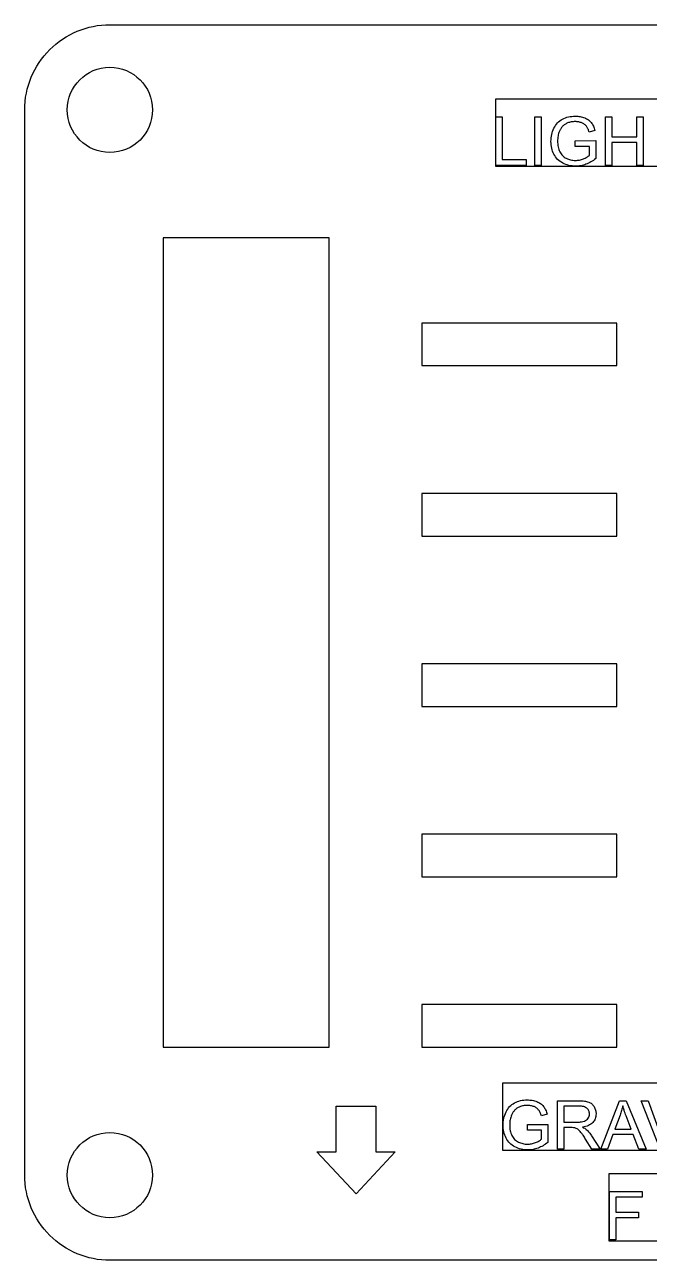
# Model space of a CAD drawing. Header units: millimetres. Extents: x -270 to -4, y 9 to 185.
# Drawn here: x -269.9 to -240.6, y 9 to 67 of the extents above; entities that cross this region are included whole.
import ezdxf

# ---------------------------------------------------------------- set-up
doc = ezdxf.new("R2010")
doc.units = ezdxf.units.MM
doc.layers.get('0').update_dxf_attribs({"linetype": 'CONTINUOUS'})

msp = doc.modelspace()

# ---------------------------------------------------------------- linework, layer by layer
for p, q in [((-247.779, 60.422), (-247.779, 62.694)), ((-247.779, 62.694), (-247.479, 62.694)), ((-247.479, 62.694), (-247.479, 60.69)), ((-245.95, 60.422), (-245.95, 62.694)), ((-245.95, 62.694), (-245.649, 62.694)), ((-245.649, 62.694), (-245.649, 60.422)), ((-242.64, 60.422), (-242.64, 62.694)), ((-242.64, 62.694), (-242.339, 62.694)), ((-242.339, 62.694), (-242.339, 61.761)), ((-241.158, 61.761), (-241.158, 62.694)), ((-241.158, 62.694), (-240.857, 62.694)), ((-240.857, 62.694), (-240.857, 60.422)), ((-244.056, 61.58), (-243.093, 61.581)), ((-244.056, 61.313), (-244.056, 61.58)), ((-243.127, 62.059), (-243.398, 61.984)), ((-243.093, 61.581), (-243.093, 60.738)), ((-242.339, 61.761), (-241.158, 61.761)), ((-243.387, 61.313), (-244.056, 61.313)), ((-243.387, 60.89), (-243.387, 61.313)), ((-241.158, 61.493), (-242.339, 61.493)), ((-242.339, 61.493), (-242.339, 60.422)), ((-241.158, 60.422), (-241.158, 61.493)), ((-246.359, 60.422), (-247.779, 60.422)), ((-247.479, 60.69), (-246.359, 60.69)), ((-246.359, 60.69), (-246.359, 60.422)), ((-245.649, 60.422), (-245.95, 60.422)), ((-242.339, 60.422), (-242.64, 60.422)), ((-240.857, 60.422), (-241.158, 60.422)), ((-244.892, 14.226), (-244.892, 16.499)), ((-244.892, 16.499), (-243.884, 16.499)), ((-243.872, 16.247), (-244.591, 16.247)), ((-244.591, 16.247), (-244.591, 15.495)), ((-242.853, 14.226), (-241.98, 16.499)), ((-241.98, 16.499), (-241.656, 16.499)), ((-241.656, 16.499), (-240.726, 14.226)), ((-240.072, 14.226), (-240.953, 16.499)), ((-240.953, 16.499), (-240.627, 16.499)), ((-240.627, 16.499), (-240.036, 14.847)), ((-245.374, 15.863), (-245.645, 15.788)), ((-241.948, 15.826), (-242.197, 15.159)), ((-241.427, 15.159), (-241.664, 15.788)), ((-246.303, 15.384), (-245.34, 15.385)), ((-246.303, 15.117), (-246.303, 15.384)), ((-245.634, 15.117), (-246.303, 15.117)), ((-245.634, 14.694), (-245.634, 15.117)), ((-245.34, 15.385), (-245.34, 14.542)), ((-244.591, 15.495), (-243.945, 15.495)), ((-244.242, 15.235), (-244.591, 15.235)), ((-244.591, 15.235), (-244.591, 14.226)), ((-242.197, 15.159), (-241.427, 15.159)), ((-243.267, 14.226), (-243.568, 14.699)), ((-243.284, 14.844), (-242.889, 14.226)), ((-242.284, 14.914), (-242.534, 14.226)), ((-241.334, 14.914), (-242.284, 14.914)), ((-241.069, 14.226), (-241.334, 14.914)), ((-244.591, 14.226), (-244.892, 14.226)), ((-242.889, 14.226), (-243.267, 14.226)), ((-242.534, 14.226), (-242.853, 14.226)), ((-240.726, 14.226), (-241.069, 14.226)), ((-242.452, 9.962), (-242.452, 12.235)), ((-242.452, 12.235), (-240.918, 12.235)), ((-240.918, 12.235), (-240.918, 11.966)), ((-240.918, 11.966), (-242.151, 11.966)), ((-242.151, 11.966), (-242.151, 11.263)), ((-242.151, 11.263), (-241.084, 11.263)), ((-241.084, 11.263), (-241.084, 10.994)), ((-241.084, 10.994), (-242.151, 10.994)), ((-242.151, 10.994), (-242.151, 9.962)), ((-242.151, 9.962), (-242.452, 9.962))]:
    msp.add_line(p, q)
msp.add_lwpolyline([(-205.954, 63.026), (-205.954, 13.006, -0.414214), (-209.954, 9.006), (-265.904, 9.006, -0.414214), (-269.904, 13.006), (-269.904, 63.026, -0.414214), (-265.904, 67.026), (-209.954, 67.026, -0.414214)], format="xyb", close=True)
for points in [[(-228.787, 60.363), (-247.789, 60.363), (-247.789, 63.538), (-228.787, 63.538)], [(-255.604, 57.026), (-263.404, 57.026), (-263.404, 19.006), (-255.604, 19.006)], [(-242.104, 53.016), (-251.254, 53.016), (-251.254, 51.016), (-242.104, 51.016)], [(-242.104, 45.016), (-251.254, 45.016), (-251.254, 43.016), (-242.104, 43.016)], [(-242.104, 37.016), (-251.254, 37.016), (-251.254, 35.016), (-242.104, 35.016)], [(-242.104, 29.016), (-251.254, 29.016), (-251.254, 27.016), (-242.104, 27.016)], [(-242.104, 21.016), (-251.254, 21.016), (-251.254, 19.016), (-243.854, 19.016), (-243.854, 19.006), (-242.104, 19.006)], [(-219.68, 14.167), (-247.452, 14.167), (-247.452, 17.342), (-219.68, 17.342)], [(-255.273, 16.241), (-253.418, 16.241), (-253.418, 14.097), (-252.511, 14.097), (-254.346, 12.12), (-256.18, 14.097), (-255.273, 14.097)], [(-231.851, 9.903), (-242.462, 9.903), (-242.462, 13.078), (-231.851, 13.078)]]:
    msp.add_lwpolyline(points, close=True)
at = {"extrusion": (0, 0, -1)}
for centre, start, end in [((265.904, 63.026), 0, 180), ((265.904, 63.026), -180, 0), ((265.904, 13.006), 0, 180), ((265.904, 13.006), -180, 0)]:
    msp.add_arc(centre, 2, start, end, dxfattribs=at)
for points, knots in [([(-244.657, 62.594), (-244.565, 62.634), (-244.374, 62.719), (-244.165, 62.728), (-244.057, 62.733)], [0, 0, 0, 0, 0.0299118, 0.0620763, 0.0620763, 0.0620763, 0.0620763]), ([(-244.057, 62.733), (-243.978, 62.73), (-243.826, 62.725), (-243.681, 62.677), (-243.611, 62.653)], [0, 0, 0, 0, 0.0235523, 0.04548878, 0.04548878, 0.04548878, 0.04548878]), ([(-245.195, 61.547), (-245.189, 61.655), (-245.178, 61.87), (-245.097, 62.068), (-245.056, 62.166)], [0, 0, 0, 0, 0.03225874, 0.06388253, 0.06388253, 0.06388253, 0.06388253]), ([(-245.056, 62.166), (-245.006, 62.256), (-244.907, 62.43), (-244.739, 62.54), (-244.657, 62.594)], [0, 0, 0, 0, 0.03023306, 0.05922923, 0.05922923, 0.05922923, 0.05922923]), ([(-244.655, 62.248), (-244.684, 62.213), (-244.741, 62.144), (-244.779, 62.063), (-244.798, 62.023)], [0, 0, 0, 0, 0.01350743, 0.0267606, 0.0267606, 0.0267606, 0.0267606]), ([(-244.412, 62.413), (-244.459, 62.391), (-244.549, 62.349), (-244.621, 62.281), (-244.655, 62.248)], [0, 0, 0, 0, 0.01540607, 0.02952897, 0.02952897, 0.02952897, 0.02952897]), ([(-244.056, 62.476), (-244.12, 62.474), (-244.242, 62.47), (-244.358, 62.431), (-244.412, 62.413)], [0, 0, 0, 0, 0.01928764, 0.03638215, 0.03638215, 0.03638215, 0.03638215]), ([(-243.742, 62.416), (-243.792, 62.433), (-243.893, 62.469), (-244, 62.474), (-244.056, 62.476)], [0, 0, 0, 0, 0.01554148, 0.03204217, 0.03204217, 0.03204217, 0.03204217]), ([(-243.525, 62.257), (-243.555, 62.289), (-243.616, 62.356), (-243.699, 62.396), (-243.742, 62.416)], [0, 0, 0, 0, 0.01284115, 0.02712912, 0.02712912, 0.02712912, 0.02712912]), ([(-243.611, 62.653), (-243.549, 62.625), (-243.431, 62.571), (-243.342, 62.476), (-243.299, 62.431)], [0, 0, 0, 0, 0.02017558, 0.03868247, 0.03868247, 0.03868247, 0.03868247]), ([(-243.398, 61.984), (-243.415, 62.037), (-243.445, 62.134), (-243.5, 62.219), (-243.525, 62.257)], [0, 0, 0, 0, 0.01653009, 0.03022279, 0.03022279, 0.03022279, 0.03022279]), ([(-243.299, 62.431), (-243.263, 62.377), (-243.186, 62.263), (-243.147, 62.13), (-243.127, 62.059)], [0, 0, 0, 0, 0.01921618, 0.0412181, 0.0412181, 0.0412181, 0.0412181]), ([(-245.055, 60.941), (-245.096, 61.035), (-245.18, 61.229), (-245.19, 61.439), (-245.195, 61.547)], [0, 0, 0, 0, 0.03056629, 0.06265375, 0.06265375, 0.06265375, 0.06265375]), ([(-244.798, 62.023), (-244.823, 61.951), (-244.875, 61.802), (-244.882, 61.646), (-244.885, 61.566)], [0, 0, 0, 0, 0.02291974, 0.04677694, 0.04677694, 0.04677694, 0.04677694]), ([(-244.885, 61.566), (-244.882, 61.471), (-244.876, 61.296), (-244.811, 61.133), (-244.78, 61.057)], [0, 0, 0, 0, 0.02802766, 0.05227719, 0.05227719, 0.05227719, 0.05227719]), ([(-244.642, 60.526), (-244.728, 60.579), (-244.898, 60.685), (-245.003, 60.856), (-245.055, 60.941)], [0, 0, 0, 0, 0.02973315, 0.05926686, 0.05926686, 0.05926686, 0.05926686]), ([(-244.78, 61.057), (-244.742, 60.994), (-244.665, 60.867), (-244.538, 60.791), (-244.476, 60.753)], [0, 0, 0, 0, 0.02197553, 0.04360846, 0.04360846, 0.04360846, 0.04360846]), ([(-244.034, 60.383), (-244.142, 60.388), (-244.354, 60.399), (-244.547, 60.484), (-244.642, 60.526)], [0, 0, 0, 0, 0.03215592, 0.06298632, 0.06298632, 0.06298632, 0.06298632]), ([(-244.476, 60.753), (-244.408, 60.724), (-244.272, 60.666), (-244.125, 60.658), (-244.051, 60.654)], [0, 0, 0, 0, 0.02192064, 0.04392004, 0.04392004, 0.04392004, 0.04392004]), ([(-244.051, 60.654), (-243.986, 60.657), (-243.855, 60.664), (-243.732, 60.707), (-243.67, 60.729)], [0, 0, 0, 0, 0.0193925, 0.0390546, 0.0390546, 0.0390546, 0.0390546]), ([(-243.55, 60.472), (-243.629, 60.446), (-243.786, 60.394), (-243.952, 60.387), (-244.034, 60.383)], [0, 0, 0, 0, 0.02479295, 0.04938876, 0.04938876, 0.04938876, 0.04938876]), ([(-243.67, 60.729), (-243.614, 60.753), (-243.513, 60.795), (-243.426, 60.861), (-243.387, 60.89)], [0, 0, 0, 0, 0.01810775, 0.03256891, 0.03256891, 0.03256891, 0.03256891]), ([(-243.093, 60.738), (-243.166, 60.683), (-243.308, 60.577), (-243.471, 60.506), (-243.55, 60.472)], [0, 0, 0, 0, 0.02732767, 0.05306218, 0.05306218, 0.05306218, 0.05306218]), ([(-247.303, 15.971), (-247.253, 16.06), (-247.154, 16.235), (-246.986, 16.344), (-246.904, 16.398)], [0, 0, 0, 0, 0.03023307, 0.05922923, 0.05922923, 0.05922923, 0.05922923]), ([(-246.904, 16.398), (-246.812, 16.438), (-246.621, 16.523), (-246.412, 16.532), (-246.304, 16.537)], [0, 0, 0, 0, 0.02991176, 0.06207628, 0.06207628, 0.06207628, 0.06207628]), ([(-246.303, 16.28), (-246.367, 16.278), (-246.489, 16.274), (-246.605, 16.235), (-246.659, 16.217)], [0, 0, 0, 0, 0.01928763, 0.03638213, 0.03638213, 0.03638213, 0.03638213]), ([(-246.304, 16.537), (-246.225, 16.534), (-246.073, 16.529), (-245.928, 16.481), (-245.858, 16.457)], [0, 0, 0, 0, 0.0235523, 0.04548877, 0.04548877, 0.04548877, 0.04548877]), ([(-245.989, 16.22), (-246.039, 16.238), (-246.14, 16.274), (-246.247, 16.278), (-246.303, 16.28)], [0, 0, 0, 0, 0.01554146, 0.03204217, 0.03204217, 0.03204217, 0.03204217]), ([(-245.858, 16.457), (-245.797, 16.429), (-245.678, 16.375), (-245.589, 16.28), (-245.546, 16.235)], [0, 0, 0, 0, 0.02017559, 0.03868248, 0.03868248, 0.03868248, 0.03868248]), ([(-243.884, 16.499), (-243.794, 16.498), (-243.638, 16.497), (-243.487, 16.455), (-243.422, 16.437)], [0, 0, 0, 0, 0.02678636, 0.04677729, 0.04677729, 0.04677729, 0.04677729]), ([(-243.502, 16.143), (-243.551, 16.174), (-243.664, 16.243), (-243.797, 16.246), (-243.872, 16.247)], [0, 0, 0, 0, 0.01698753, 0.03901961, 0.03901961, 0.03901961, 0.03901961]), ([(-243.422, 16.437), (-243.372, 16.412), (-243.269, 16.362), (-243.203, 16.269), (-243.169, 16.221)], [0, 0, 0, 0, 0.01655401, 0.03373385, 0.03373385, 0.03373385, 0.03373385]), ([(-241.825, 16.26), (-241.841, 16.187), (-241.874, 16.04), (-241.923, 15.897), (-241.948, 15.826)], [0, 0, 0, 0, 0.02240125, 0.04513714, 0.04513714, 0.04513714, 0.04513714]), ([(-241.664, 15.788), (-241.697, 15.875), (-241.755, 16.031), (-241.804, 16.19), (-241.825, 16.26)], [0, 0, 0, 0, 0.02778155, 0.0498204, 0.0498204, 0.0498204, 0.0498204]), ([(-247.442, 15.351), (-247.437, 15.46), (-247.426, 15.674), (-247.344, 15.872), (-247.303, 15.971)], [0, 0, 0, 0, 0.03225874, 0.06388253, 0.06388253, 0.06388253, 0.06388253]), ([(-247.045, 15.827), (-247.071, 15.755), (-247.122, 15.607), (-247.129, 15.45), (-247.132, 15.37)], [0, 0, 0, 0, 0.02291975, 0.04677694, 0.04677694, 0.04677694, 0.04677694]), ([(-246.902, 16.052), (-246.931, 16.017), (-246.988, 15.948), (-247.026, 15.867), (-247.045, 15.827)], [0, 0, 0, 0, 0.01350744, 0.0267606, 0.0267606, 0.0267606, 0.0267606]), ([(-246.659, 16.217), (-246.706, 16.195), (-246.796, 16.154), (-246.868, 16.085), (-246.902, 16.052)], [0, 0, 0, 0, 0.01540606, 0.02952897, 0.02952897, 0.02952897, 0.02952897]), ([(-245.772, 16.061), (-245.802, 16.093), (-245.863, 16.161), (-245.946, 16.2), (-245.989, 16.22)], [0, 0, 0, 0, 0.01284116, 0.02712913, 0.02712913, 0.02712913, 0.02712913]), ([(-245.645, 15.788), (-245.662, 15.841), (-245.692, 15.938), (-245.747, 16.023), (-245.772, 16.061)], [0, 0, 0, 0, 0.01653008, 0.03022279, 0.03022279, 0.03022279, 0.03022279]), ([(-245.546, 16.235), (-245.51, 16.182), (-245.433, 16.067), (-245.394, 15.934), (-245.374, 15.863)], [0, 0, 0, 0, 0.01921618, 0.0412181, 0.0412181, 0.0412181, 0.0412181]), ([(-243.622, 15.538), (-243.586, 15.554), (-243.516, 15.585), (-243.468, 15.645), (-243.445, 15.675)], [0, 0, 0, 0, 0.01163657, 0.02263608, 0.02263608, 0.02263608, 0.02263608]), ([(-243.385, 15.878), (-243.39, 15.93), (-243.399, 16.031), (-243.468, 16.106), (-243.502, 16.143)], [0, 0, 0, 0, 0.01497766, 0.02970175, 0.02970175, 0.02970175, 0.02970175]), ([(-243.445, 15.675), (-243.428, 15.706), (-243.393, 15.77), (-243.388, 15.842), (-243.385, 15.878)], [0, 0, 0, 0, 0.01078578, 0.02149315, 0.02149315, 0.02149315, 0.02149315]), ([(-243.075, 15.878), (-243.081, 15.801), (-243.093, 15.65), (-243.186, 15.53), (-243.231, 15.471)], [0, 0, 0, 0, 0.02262667, 0.04452844, 0.04452844, 0.04452844, 0.04452844]), ([(-243.169, 16.221), (-243.142, 16.168), (-243.086, 16.06), (-243.079, 15.939), (-243.075, 15.878)], [0, 0, 0, 0, 0.01779169, 0.03589141, 0.03589141, 0.03589141, 0.03589141]), ([(-247.303, 14.745), (-247.343, 14.839), (-247.427, 15.033), (-247.437, 15.243), (-247.442, 15.351)], [0, 0, 0, 0, 0.03056629, 0.06265375, 0.06265375, 0.06265375, 0.06265375]), ([(-247.132, 15.37), (-247.129, 15.276), (-247.124, 15.1), (-247.058, 14.937), (-247.027, 14.861)], [0, 0, 0, 0, 0.02802766, 0.05227718, 0.05227718, 0.05227718, 0.05227718]), ([(-244.075, 15.224), (-244.097, 15.227), (-244.153, 15.235), (-244.209, 15.235), (-244.242, 15.235)], [0, 0, 0, 0, 0.00679272, 0.0167958, 0.0167958, 0.0167958, 0.0167958]), ([(-243.938, 15.164), (-243.96, 15.177), (-244.003, 15.203), (-244.051, 15.217), (-244.075, 15.224)], [0, 0, 0, 0, 0.00773453, 0.01504552, 0.01504552, 0.01504552, 0.01504552]), ([(-243.945, 15.495), (-243.883, 15.496), (-243.774, 15.497), (-243.668, 15.526), (-243.622, 15.538)], [0, 0, 0, 0, 0.01840188, 0.03264067, 0.03264067, 0.03264067, 0.03264067]), ([(-243.785, 15.012), (-243.811, 15.044), (-243.856, 15.1), (-243.913, 15.145), (-243.938, 15.164)], [0, 0, 0, 0, 0.01226325, 0.02160742, 0.02160742, 0.02160742, 0.02160742]), ([(-243.231, 15.471), (-243.295, 15.42), (-243.437, 15.307), (-243.617, 15.277), (-243.715, 15.26)], [0, 0, 0, 0, 0.02410124, 0.05352598, 0.05352598, 0.05352598, 0.05352598]), ([(-243.715, 15.26), (-243.679, 15.242), (-243.615, 15.21), (-243.559, 15.166), (-243.534, 15.147)], [0, 0, 0, 0, 0.01194898, 0.02142939, 0.02142939, 0.02142939, 0.02142939]), ([(-243.534, 15.147), (-243.49, 15.102), (-243.397, 15.01), (-243.323, 14.901), (-243.284, 14.844)], [0, 0, 0, 0, 0.01869863, 0.03928057, 0.03928057, 0.03928057, 0.03928057]), ([(-246.889, 14.33), (-246.975, 14.383), (-247.145, 14.489), (-247.25, 14.66), (-247.303, 14.745)], [0, 0, 0, 0, 0.02973314, 0.05926685, 0.05926685, 0.05926685, 0.05926685]), ([(-247.027, 14.861), (-246.989, 14.798), (-246.912, 14.671), (-246.786, 14.595), (-246.723, 14.558)], [0, 0, 0, 0, 0.02197554, 0.04360846, 0.04360846, 0.04360846, 0.04360846]), ([(-246.723, 14.558), (-246.655, 14.529), (-246.519, 14.471), (-246.372, 14.462), (-246.298, 14.458)], [0, 0, 0, 0, 0.02192064, 0.04392007, 0.04392007, 0.04392007, 0.04392007]), ([(-246.298, 14.458), (-246.233, 14.462), (-246.102, 14.468), (-245.979, 14.512), (-245.917, 14.534)], [0, 0, 0, 0, 0.01939248, 0.03905457, 0.03905457, 0.03905457, 0.03905457]), ([(-245.917, 14.534), (-245.861, 14.557), (-245.76, 14.599), (-245.673, 14.665), (-245.634, 14.694)], [0, 0, 0, 0, 0.01810778, 0.03256891, 0.03256891, 0.03256891, 0.03256891]), ([(-245.34, 14.542), (-245.413, 14.487), (-245.555, 14.381), (-245.718, 14.31), (-245.797, 14.276)], [0, 0, 0, 0, 0.02732768, 0.05306219, 0.05306219, 0.05306219, 0.05306219]), ([(-243.568, 14.699), (-243.607, 14.759), (-243.676, 14.866), (-243.752, 14.968), (-243.785, 15.012)], [0, 0, 0, 0, 0.02169222, 0.03811105, 0.03811105, 0.03811105, 0.03811105]), ([(-246.281, 14.187), (-246.389, 14.192), (-246.601, 14.203), (-246.795, 14.289), (-246.889, 14.33)], [0, 0, 0, 0, 0.0321559, 0.06298631, 0.06298631, 0.06298631, 0.06298631]), ([(-245.797, 14.276), (-245.876, 14.25), (-246.033, 14.198), (-246.199, 14.191), (-246.281, 14.187)], [0, 0, 0, 0, 0.02479295, 0.04938876, 0.04938876, 0.04938876, 0.04938876])]:
    msp.add_open_spline(points, degree=3, knots=knots)

doc.saveas('drawing.dxf')
